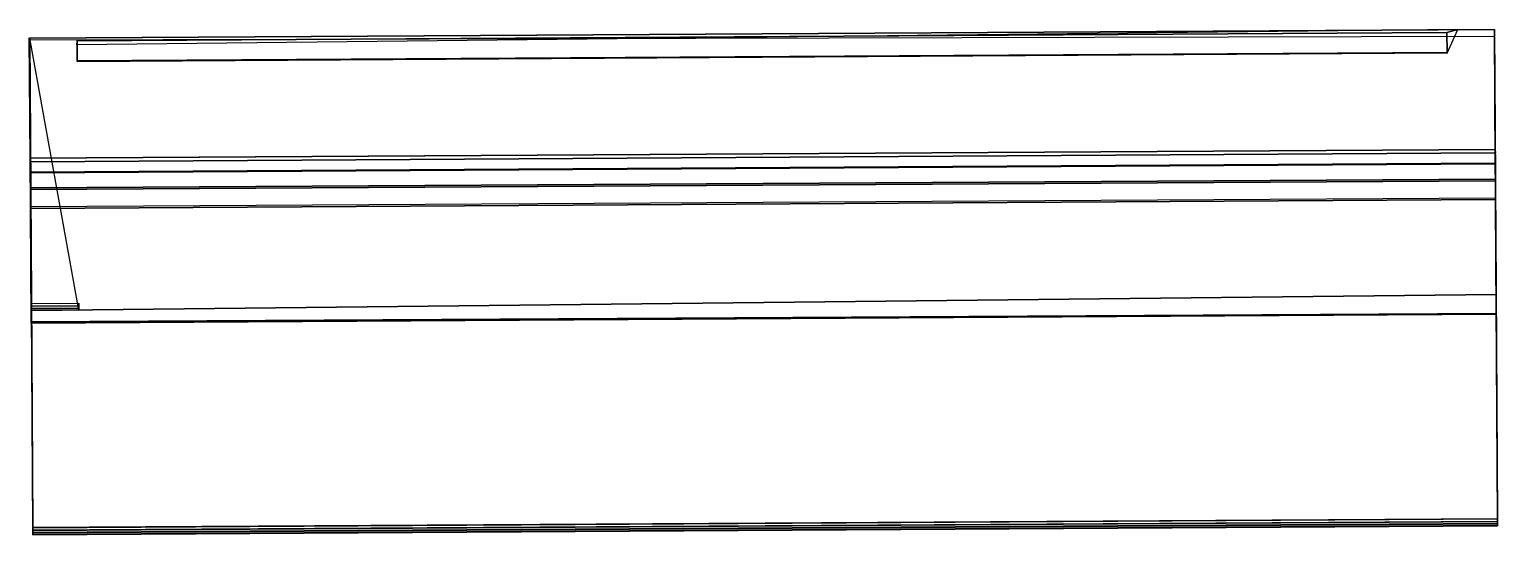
# Model space of a CAD drawing. Extents: x -4 to 105, y -36 to 2.
import ezdxf

# ---------------------------------------------------------------- set-up
doc = ezdxf.new("R2010")
doc.units = 0
doc.header["$MEASUREMENT"] = 0
doc.layers.add('ACESSORIO', color=1, linetype='CONTINUOUS')

msp = doc.modelspace()

# ---------------------------------------------------------------- linework, layer by layer
at = {"layer": 'ACESSORIO'}
for points in [[(-3.49, -7.52, 13.7), (-3.55, 1.4, 17.63), (-3.51, 1.36, -0.82), (-3.49, -7.53, 3.41)], [(-3.49, -7.52, 13.7), (-3.48, -7.77, 14.65), (-3.54, 1.37, 17.76), (-3.55, 1.39, 17.63)], [(-3.54, 1.25, 17.88), (105.23, 1.51, 17.95), (105.37, -19.11, 17.95), (-3.41, -19.73, 17.99)], [(-3.49, -7.77, 14.65), (-3.48, -8.6, 15.6), (-3.54, 1.25, 17.88), (-3.54, 1.37, 17.76)], [(-3.48, -8.6, 15.61), (-3.47, -9.85, 16.24), (-3.54, 0.89, 17.99), (-3.54, 1.25, 17.88)], [(105.23, 2.02, -0.85), (105.23, 2.02, 17.6), (-3.53, 1.36, 17.64), (-3.51, 1.36, -0.82)], [(-3.45, -8.58, 1.52), (-3.46, -7.54, 3.41), (-3.52, 1.36, -0.82), (-3.45, -8.58, 1.52)], [(-3.43, -11.18, 0.61), (-3.44, -9.77, 0.9), (-3.52, 1.36, -0.82), (-3.43, -11.18, 0.61)], [(-3.3, -35.01, 0.07), (-3.42, -11.18, 0.61), (-3.52, 1.36, -0.82), (-3.39, -17.84, -0.82)], [(0.14, -18.85, -1.17), (-3.51, 1.36, -0.82), (105.23, 2.02, -0.85), (105.36, -17.71, -1.2)], [(-3.44, -9.77, 0.9), (-3.45, -8.58, 1.52), (-3.51, 1.36, -0.82), (-3.44, -9.77, 0.9)], [(101.71, 1.79, -14.75), (102.52, 2.01, -0.85), (-0.02, 0.88, -1.31), (0, 1.17, -14.74)], [(0, 1.18, -14.75), (-0.02, 0.88, -1.31), (0.01, -0.36, -1.06), (0, -0.31, -14.89)], [(101.72, 0.3, -14.89), (101.71, 1.79, -14.75), (0, 1.17, -14.74), (0, -0.31, -14.89)], [(101.71, 1.78, -14.71), (101.72, 0.3, -14.89), (101.72, 0.26, -1.06), (102.52, 2.01, -0.85)], [(105.29, -6.9, 13.67), (105.23, 2.02, 17.6), (105.23, 2.02, -0.85), (105.29, -6.91, 3.38)], [(105.29, -7.92, 1.49), (105.29, -6.88, 3.38), (105.23, 2.02, -0.85), (105.29, -7.92, 1.49)], [(105.3, -9.11, 0.87), (105.29, -7.92, 1.49), (105.23, 2.02, -0.85), (105.3, -9.11, 0.87)], [(105.31, -10.52, 0.58), (105.3, -9.11, 0.87), (105.23, 2.02, -0.85), (105.31, -10.52, 0.58)], [(105.46, -34.35, 0.04), (105.32, -10.52, 0.58), (105.23, 2.02, -0.85), (105.36, -17.18, -0.85)], [(105.29, -6.9, 13.67), (105.29, -7.15, 14.62), (105.23, 1.99, 17.73), (105.23, 2.01, 17.6)], [(105.29, -7.15, 14.62), (105.29, -7.98, 15.57), (105.23, 1.87, 17.85), (105.23, 1.99, 17.73)], [(105.29, -7.98, 15.57), (105.3, -9.23, 16.21), (105.23, 1.51, 17.95), (105.23, 1.87, 17.85)], [(105.37, -19.15, 16.97), (105.37, -19.11, 17.95), (105.23, 1.51, 17.95), (105.31, -10.63, 16.47)], [(105.31, -10.63, 16.47), (105.3, -9.23, 16.21), (105.23, 1.51, 17.95), (105.31, -10.63, 16.47)], [(-3.41, -19.81, 17), (-3.41, -19.73, 17.99), (-3.54, 0.89, 17.99), (-3.46, -11.25, 16.51)], [(-3.46, -11.25, 16.51), (-3.47, -9.85, 16.24), (-3.54, 0.89, 17.99), (-3.46, -11.25, 16.51)], [(0.01, -0.31, -14.89), (0.01, -0.36, -1.06), (101.72, 0.28, -1.06), (101.72, 0.3, -14.89)], [(-3.46, -7.56, 3.41), (-3.48, -7.56, 13.7), (105.29, -6.9, 13.67), (105.29, -6.91, 3.38)], [(-3.48, -7.56, 13.7), (-3.47, -7.82, 14.69), (105.29, -7.15, 14.62), (105.29, -6.9, 13.67)], [(-3.48, -8.6, 1.53), (-3.46, -7.83, 2.4), (105.29, -7.17, 2.37), (105.29, -7.92, 1.49)], [(-3.47, -7.82, 14.69), (-3.46, -8.64, 15.61), (105.29, -7.98, 15.57), (105.29, -7.15, 14.62)], [(-3.46, -7.83, 2.4), (-3.46, -7.56, 3.41), (105.29, -6.9, 3.38), (105.3, -7.17, 2.37)], [(-3.45, -9.77, 0.91), (-3.48, -8.6, 1.53), (105.29, -7.92, 1.49), (105.3, -9.11, 0.87)], [(-3.46, -8.64, 15.61), (-3.46, -9.89, 16.25), (105.3, -9.23, 16.21), (105.29, -7.98, 15.57)], [(-3.46, -9.89, 16.25), (-3.46, -11.29, 16.51), (105.31, -10.63, 16.47), (105.3, -9.23, 16.21)], [(-3.44, -11.16, 0.61), (-3.45, -9.77, 0.91), (105.3, -9.11, 0.87), (105.31, -10.52, 0.58)], [(-3.41, -19.81, 17), (105.37, -19.15, 16.97), (105.31, -10.63, 16.47), (-3.46, -11.29, 16.51)], [(-3.44, -11.18, 0.61), (-3.3, -35.01, 0.07), (105.46, -34.35, 0.04), (105.31, -10.52, 0.58)], [(-3.4, -18.55, -0.84), (-3.4, -18.36, -0.82), (0.13, -18.34, -0.82), (0.13, -18.53, -0.84)], [(-3.39, -18.72, -0.92), (-3.4, -18.55, -0.84), (0.13, -18.53, -0.84), (0.13, -18.7, -0.92)], [(105.36, -17.69, -2.54), (-3.39, -18.87, -2.5), (-3.3, -35.03, -2.5), (105.46, -34.37, -2.54)], [(105.36, -17.69, -2.54), (105.36, -17.69, -1.2), (-3.39, -18.87, -1.24), (-3.39, -18.87, -2.5)], [(105.36, -17.69, -2.54), (105.36, -17.69, -1.2), (0.14, -18.85, -1.17), (-0.05, -18.83, -2.5)], [(105.46, -34.35, 0.04), (105.46, -34.37, -2.54), (105.36, -17.69, -2.54), (105.36, -17.69, -1.2)], [(-3.41, -19.81, 17), (-3.41, -19.73, 17.99), (105.37, -19.11, 17.95), (105.37, -19.16, 16.97)], [(-3.39, -18.87, -1.17), (-3.4, -18.84, -1.04), (0.14, -18.82, -1.04), (0.14, -18.85, -1.17)], [(-3.39, -18.84, -1.04), (-3.39, -18.72, -0.92), (0.13, -18.7, -0.92), (0.14, -18.82, -1.04)], [(-3.39, -18.87, -2.5), (-0.05, -18.83, -2.5), (0.14, -18.85, -1.17), (-3.39, -18.87, -1.17)], [(-3.3, -35.01, 0.07), (-3.3, -35.03, -2.5), (-3.39, -18.87, -2.5), (-3.39, -18.87, -1.17)], [(-3.3, -35.01, 0.07), (-3.3, -35.21, 0.05), (105.47, -34.55, 0.02), (105.46, -34.35, 0.04)], [(-3.3, -35.03, -2.5), (-3.3, -35.22, -2.48), (105.47, -34.56, -2.51), (105.46, -34.37, -2.54)], [(-3.3, -35.21, 0.05), (-3.3, -35.38, -0.02), (105.47, -34.72, -0.06), (105.47, -34.55, 0.02)], [(-3.3, -35.22, -2.48), (-3.3, -35.39, -2.4), (105.47, -34.73, -2.43), (105.47, -34.56, -2.51)], [(-3.3, -35.38, -0.02), (-3.3, -35.5, -0.14), (105.47, -34.84, -0.17), (105.47, -34.72, -0.06)], [(-3.3, -35.39, -2.4), (-3.3, -35.5, -2.28), (105.47, -34.84, -2.31), (105.47, -34.73, -2.43)], [(-3.3, -35.54, -0.28), (-3.3, -35.5, -0.14), (105.47, -34.84, -0.17), (105.47, -34.88, -0.31)], [(-3.3, -35.54, -2.15), (-3.3, -35.5, -2.28), (105.47, -34.84, -2.31), (105.47, -34.88, -2.18)], [(-3.3, -35.54, -0.28), (-3.3, -35.54, -2.15), (105.47, -34.88, -2.18), (105.47, -34.88, -0.31)], [(105.47, -34.72, -0.06), (105.46, -34.35, -0.08), (105.46, -34.35, 0.04), (105.47, -34.55, 0.02)], [(105.46, -34.35, -0.19), (105.47, -34.84, -0.17), (105.47, -34.72, -0.06), (105.46, -34.35, -0.08)], [(105.47, -34.88, -0.31), (105.47, -34.84, -0.17), (105.46, -34.35, -0.19), (105.46, -34.35, -0.33)], [(105.47, -34.56, -2.51), (105.47, -34.56, -2.16), (105.46, -34.36, -2.15), (105.46, -34.37, -2.54)], [(105.46, -34.36, -2.15), (105.47, -34.88, -2.18), (105.47, -34.88, -0.31), (105.46, -34.35, -0.33)], [(105.47, -34.56, -2.51), (105.47, -34.73, -2.43), (105.47, -34.72, -2.17), (105.47, -34.56, -2.16)], [(105.47, -34.73, -2.43), (105.47, -34.84, -2.31), (105.47, -34.88, -2.18), (105.47, -34.72, -2.17)], [(-3.3, -35.03, -2.5), (-3.3, -35.01, 0.07), (-3.3, -35.22, -2.48), (-3.3, -35.03, -2.5)], [(-3.3, -35.22, -2.48), (-3.3, -35.01, 0.07), (-3.3, -35.39, -2.4), (-3.3, -35.22, -2.48)], [(-3.3, -35.5, -2.28), (-3.3, -35.01, 0.07), (-3.3, -35.54, -2.15), (-3.3, -35.5, -2.28)], [(-3.3, -35.54, -2.15), (-3.3, -35.01, 0.07), (-3.3, -35.21, 0.05), (-3.3, -35.54, -0.28)], [(-3.3, -35.21, 0.05), (-3.3, -35.38, -0.02), (-3.3, -35.5, -0.14), (-3.3, -35.54, -0.28)]]:
    msp.add_3dface(points, dxfattribs=at)

doc.saveas('drawing.dxf')
